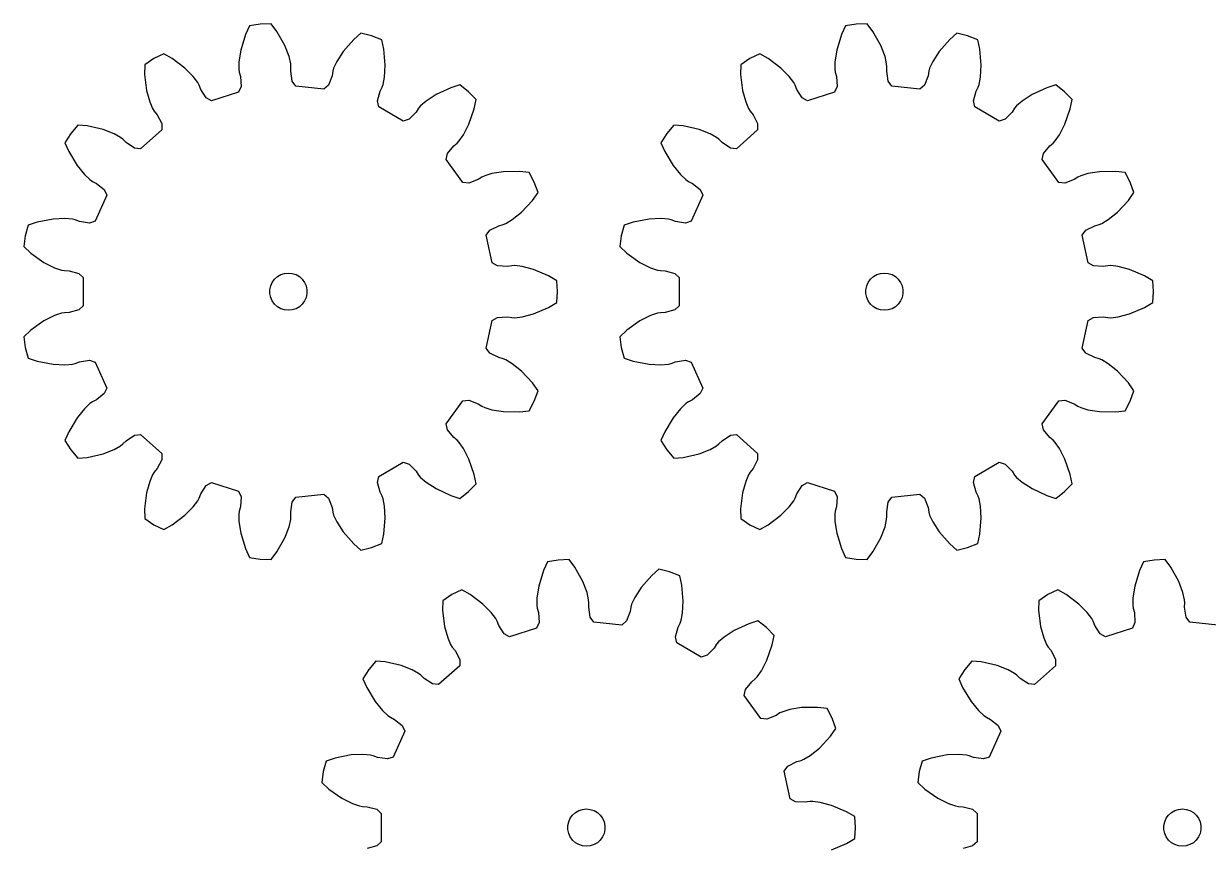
# Model space of a CAD drawing. Extents: x 0 to 187, y 0 to 216.
# Drawn here: x 0 to 95.3, y 149.3 to 215.6 of the extents above; entities that cross this region are included whole.
import ezdxf

# ---------------------------------------------------------------- set-up
doc = ezdxf.new("R2010")
doc.units = 0

msp = doc.modelspace()

# ---------------------------------------------------------------- linework, layer by layer
for p, q in [((18.164, 215.389), (17.84, 214.69)), ((19.032, 215.542), (18.164, 215.389)), ((19.913, 215.573), (19.032, 215.542)), ((20.375, 214.956), (19.913, 215.573)), ((66.104, 215.389), (65.78, 214.69)), ((66.972, 215.542), (66.104, 215.389)), ((67.853, 215.573), (66.972, 215.542)), ((68.315, 214.956), (67.853, 215.573)), ((17.84, 214.69), (17.462, 213.444)), ((21.004, 213.816), (20.375, 214.956)), ((27.128, 214.814), (26.548, 214.308)), ((27.983, 214.601), (27.128, 214.814)), ((28.8, 214.271), (27.983, 214.601)), ((65.78, 214.69), (65.402, 213.444)), ((68.944, 213.816), (68.315, 214.956)), ((75.068, 214.814), (74.488, 214.308)), ((75.923, 214.601), (75.068, 214.814)), ((76.74, 214.271), (75.923, 214.601)), ((21.342, 212.93), (21.004, 213.816)), ((26.548, 214.308), (25.696, 213.323)), ((28.972, 213.52), (28.8, 214.271)), ((29.083, 212.223), (28.972, 213.52)), ((69.282, 212.93), (68.944, 213.816)), ((74.488, 214.308), (73.636, 213.323)), ((76.912, 213.52), (76.74, 214.271)), ((77.023, 212.223), (76.912, 213.52)), ((10.472, 212.76), (9.742, 212.268)), ((11.264, 213.147), (10.472, 212.76)), ((11.937, 212.772), (11.264, 213.147)), ((12.975, 211.986), (11.937, 212.772)), ((17.316, 212.506), (17.307, 211.91)), ((17.462, 213.444), (17.316, 212.506)), ((21.475, 212.348), (21.342, 212.93)), ((25.181, 212.526), (24.93, 211.985)), ((25.696, 213.323), (25.181, 212.526)), ((58.412, 212.76), (57.681, 212.268)), ((59.204, 213.147), (58.412, 212.76)), ((59.877, 212.772), (59.204, 213.147)), ((60.915, 211.986), (59.877, 212.772)), ((65.256, 212.506), (65.246, 211.91)), ((65.402, 213.444), (65.256, 212.506)), ((69.415, 212.348), (69.282, 212.93)), ((73.121, 212.526), (72.87, 211.985)), ((73.636, 213.323), (73.121, 212.526)), ((9.742, 212.268), (9.73, 211.498)), ((13.645, 211.314), (12.975, 211.986)), ((17.307, 211.91), (17.337, 211.669)), ((17.337, 211.669), (17.432, 211.315)), ((21.496, 212.106), (21.475, 212.348)), ((21.476, 211.74), (21.496, 212.106)), ((21.595, 210.948), (21.476, 211.74)), ((24.859, 211.753), (24.803, 211.39)), ((24.93, 211.985), (24.859, 211.753)), ((29.031, 211.275), (29.083, 212.223)), ((57.681, 212.268), (57.67, 211.498)), ((61.585, 211.314), (60.915, 211.986)), ((65.246, 211.91), (65.276, 211.669)), ((65.276, 211.669), (65.372, 211.315)), ((69.436, 212.106), (69.415, 212.348)), ((69.416, 211.74), (69.436, 212.106)), ((69.535, 210.948), (69.416, 211.74)), ((72.799, 211.753), (72.742, 211.39)), ((72.87, 211.985), (72.799, 211.753)), ((76.971, 211.275), (77.023, 212.223)), ((9.73, 211.498), (9.891, 210.206)), ((14.003, 210.837), (13.645, 211.314)), ((14.12, 210.624), (14.003, 210.837)), ((14.251, 210.281), (14.12, 210.624)), ((17.432, 211.315), (17.481, 210.515)), ((21.887, 210.546), (21.595, 210.948)), ((24.522, 210.64), (24.152, 210.308)), ((24.803, 211.39), (24.522, 210.64)), ((28.837, 210.46), (28.916, 210.69)), ((28.916, 210.69), (29.031, 211.275)), ((35.084, 210.643), (34.348, 210.416)), ((35.778, 210.101), (35.084, 210.643)), ((57.67, 211.498), (57.831, 210.206)), ((61.942, 210.837), (61.585, 211.314)), ((62.06, 210.624), (61.942, 210.837)), ((62.191, 210.281), (62.06, 210.624)), ((65.372, 211.315), (65.421, 210.515)), ((69.827, 210.546), (69.535, 210.948)), ((72.461, 210.64), (72.092, 210.308)), ((72.742, 211.39), (72.461, 210.64)), ((76.776, 210.46), (76.856, 210.69)), ((76.856, 210.69), (76.971, 211.275)), ((83.024, 210.643), (82.287, 210.416)), ((83.718, 210.101), (83.024, 210.643)), ((9.891, 210.206), (10.139, 209.289)), ((14.682, 209.606), (14.251, 210.281)), ((17.278, 210.062), (15.112, 209.358)), ((17.481, 210.515), (17.278, 210.062)), ((24.152, 210.308), (21.887, 210.546)), ((28.456, 209.362), (28.67, 210.134)), ((28.67, 210.134), (28.837, 210.46)), ((33.169, 209.864), (32.374, 209.345)), ((34.348, 210.416), (33.169, 209.864)), ((36.39, 209.467), (35.778, 210.101)), ((57.831, 210.206), (58.078, 209.289)), ((62.622, 209.606), (62.191, 210.281)), ((65.218, 210.062), (63.052, 209.358)), ((65.421, 210.515), (65.218, 210.062)), ((72.092, 210.308), (69.827, 210.546)), ((76.396, 209.362), (76.609, 210.134)), ((76.609, 210.134), (76.776, 210.46)), ((81.109, 209.864), (80.314, 209.345)), ((82.287, 210.416), (81.109, 209.864)), ((84.33, 209.467), (83.718, 210.101)), ((10.139, 209.289), (10.373, 208.741)), ((10.373, 208.741), (10.499, 208.533)), ((15.112, 209.358), (14.682, 209.606)), ((28.56, 208.876), (28.456, 209.362)), ((30.532, 207.737), (28.56, 208.876)), ((31.766, 208.769), (31.567, 208.461)), ((31.925, 208.953), (31.766, 208.769)), ((32.374, 209.345), (31.925, 208.953)), ((35.815, 207.481), (36.242, 208.711)), ((36.242, 208.711), (36.39, 209.467)), ((58.078, 209.289), (58.313, 208.741)), ((58.313, 208.741), (58.438, 208.533)), ((63.052, 209.358), (62.622, 209.606)), ((76.5, 208.876), (76.396, 209.362)), ((78.472, 207.737), (76.5, 208.876)), ((79.705, 208.769), (79.506, 208.461)), ((79.865, 208.953), (79.705, 208.769)), ((80.314, 209.345), (79.865, 208.953)), ((83.755, 207.481), (84.181, 208.711)), ((84.181, 208.711), (84.33, 209.467)), ((10.499, 208.533), (10.73, 208.249)), ((10.73, 208.249), (11.099, 207.538)), ((31.005, 207.89), (30.532, 207.737)), ((31.567, 208.461), (31.005, 207.89)), ((58.438, 208.533), (58.669, 208.249)), ((58.669, 208.249), (59.039, 207.538)), ((78.944, 207.89), (78.472, 207.737)), ((79.506, 208.461), (78.944, 207.89)), ((4.35, 207.413), (3.783, 206.738)), ((5.117, 207.344), (4.35, 207.413)), ((6.385, 207.049), (5.117, 207.344)), ((7.27, 206.707), (6.385, 207.049)), ((11.099, 207.041), (9.407, 205.517)), ((11.099, 207.538), (11.099, 207.041)), ((35.383, 206.636), (35.815, 207.481)), ((52.29, 207.413), (51.723, 206.738)), ((53.057, 207.344), (52.29, 207.413)), ((54.325, 207.049), (53.057, 207.344)), ((55.21, 206.707), (54.325, 207.049)), ((59.039, 207.041), (57.346, 205.517)), ((59.039, 207.538), (59.039, 207.041)), ((83.322, 206.636), (83.755, 207.481)), ((3.783, 206.738), (3.317, 205.991)), ((3.317, 205.991), (3.619, 205.282)), ((7.791, 206.417), (7.27, 206.707)), ((7.985, 206.27), (7.791, 206.417)), ((8.244, 206.01), (7.985, 206.27)), ((8.912, 205.568), (8.244, 206.01)), ((34.588, 205.741), (34.873, 205.971)), ((34.873, 205.971), (35.04, 206.149)), ((35.04, 206.149), (35.383, 206.636)), ((51.723, 206.738), (51.256, 205.991)), ((51.256, 205.991), (51.559, 205.282)), ((55.731, 206.417), (55.21, 206.707)), ((55.925, 206.27), (55.731, 206.417)), ((56.184, 206.01), (55.925, 206.27)), ((56.852, 205.568), (56.184, 206.01)), ((82.528, 205.741), (82.813, 205.971)), ((82.813, 205.971), (82.979, 206.149)), ((82.979, 206.149), (83.322, 206.636)), ((3.619, 205.282), (4.292, 204.168)), ((9.407, 205.517), (8.912, 205.568)), ((33.976, 204.636), (34.079, 205.122)), ((34.079, 205.122), (34.588, 205.741)), ((51.559, 205.282), (52.232, 204.168)), ((57.346, 205.517), (56.852, 205.568)), ((81.916, 204.636), (82.019, 205.122)), ((82.019, 205.122), (82.528, 205.741)), ((4.292, 204.168), (4.891, 203.431)), ((35.314, 202.794), (33.976, 204.636)), ((52.232, 204.168), (52.83, 203.431)), ((83.254, 202.794), (81.916, 204.636)), ((4.891, 203.431), (5.327, 203.026)), ((5.327, 203.026), (5.527, 202.886)), ((36.554, 203.035), (35.809, 202.741)), ((36.861, 203.235), (36.554, 203.035)), ((37.082, 203.338), (36.861, 203.235)), ((37.651, 203.514), (37.082, 203.338)), ((38.588, 203.664), (37.651, 203.514)), ((39.89, 203.689), (38.588, 203.664)), ((40.655, 203.597), (39.89, 203.689)), ((41.068, 202.819), (40.655, 203.597)), ((52.83, 203.431), (53.267, 203.026)), ((53.267, 203.026), (53.467, 202.886)), ((84.494, 203.035), (83.748, 202.741)), ((84.801, 203.235), (84.494, 203.035)), ((85.021, 203.338), (84.801, 203.235)), ((85.591, 203.514), (85.021, 203.338)), ((86.528, 203.664), (85.591, 203.514)), ((87.83, 203.689), (86.528, 203.664)), ((88.595, 203.597), (87.83, 203.689)), ((89.008, 202.819), (88.595, 203.597)), ((5.527, 202.886), (5.854, 202.721)), ((5.854, 202.721), (6.481, 202.222)), ((6.481, 202.222), (6.682, 201.767)), ((35.809, 202.741), (35.314, 202.794)), ((41.37, 201.991), (41.068, 202.819)), ((53.467, 202.886), (53.794, 202.721)), ((53.794, 202.721), (54.421, 202.222)), ((54.421, 202.222), (54.622, 201.767)), ((83.748, 202.741), (83.254, 202.794)), ((89.31, 201.991), (89.008, 202.819)), ((6.682, 201.767), (5.756, 199.687)), ((40.037, 200.411), (40.927, 201.361)), ((40.927, 201.361), (41.37, 201.991)), ((54.622, 201.767), (53.696, 199.687)), ((87.977, 200.411), (88.867, 201.361)), ((88.867, 201.361), (89.31, 201.991)), ((39.298, 199.815), (40.037, 200.411)), ((87.238, 199.815), (87.977, 200.411)), ((0.366, 199.363), (0.123, 198.516)), ((1.094, 199.612), (0.366, 199.363)), ((2.373, 199.858), (1.094, 199.612)), ((3.321, 199.905), (2.373, 199.858)), ((3.915, 199.852), (3.321, 199.905)), ((4.151, 199.797), (3.915, 199.852)), ((4.493, 199.665), (4.151, 199.797)), ((5.284, 199.533), (4.493, 199.665)), ((5.756, 199.687), (5.284, 199.533)), ((37.491, 198.962), (38.208, 199.32)), ((38.208, 199.32), (38.562, 199.414)), ((38.562, 199.414), (38.786, 199.509)), ((38.786, 199.509), (39.298, 199.815)), ((48.305, 199.363), (48.062, 198.516)), ((49.034, 199.612), (48.305, 199.363)), ((50.313, 199.858), (49.034, 199.612)), ((51.26, 199.905), (50.313, 199.858)), ((51.854, 199.852), (51.26, 199.905)), ((52.091, 199.797), (51.854, 199.852)), ((52.433, 199.665), (52.091, 199.797)), ((53.223, 199.533), (52.433, 199.665)), ((53.696, 199.687), (53.223, 199.533)), ((85.431, 198.962), (86.148, 199.32)), ((86.148, 199.32), (86.502, 199.414)), ((86.502, 199.414), (86.726, 199.509)), ((86.726, 199.509), (87.238, 199.815)), ((0.123, 198.516), (0, 197.643)), ((37.199, 198.56), (37.491, 198.962)), ((37.673, 196.333), (37.199, 198.56)), ((48.062, 198.516), (47.94, 197.643)), ((85.139, 198.56), (85.431, 198.962)), ((85.613, 196.333), (85.139, 198.56)), ((0, 197.643), (0.564, 197.119)), ((47.94, 197.643), (48.504, 197.119)), ((0.564, 197.119), (1.632, 196.374)), ((1.632, 196.374), (2.479, 195.945)), ((38.103, 196.084), (37.673, 196.333)), ((48.504, 197.119), (49.572, 196.374)), ((49.572, 196.374), (50.419, 195.945)), ((86.043, 196.084), (85.613, 196.333)), ((2.479, 195.945), (3.043, 195.752)), ((3.043, 195.752), (3.282, 195.706)), ((3.282, 195.706), (3.648, 195.688)), ((3.648, 195.688), (4.424, 195.487)), ((4.424, 195.487), (4.793, 195.154)), ((20.413, 195.229), (20.685, 195.386)), ((20.685, 195.386), (20.983, 195.482)), ((20.983, 195.482), (21.295, 195.515)), ((21.295, 195.515), (21.607, 195.482)), ((21.607, 195.482), (21.905, 195.386)), ((21.905, 195.386), (22.176, 195.229)), ((38.904, 196.048), (38.103, 196.084)), ((39.265, 196.106), (38.904, 196.048)), ((39.509, 196.111), (39.265, 196.106)), ((40.101, 196.04), (39.509, 196.111)), ((41.018, 195.796), (40.101, 196.04)), ((42.217, 195.29), (41.018, 195.796)), ((50.419, 195.945), (50.983, 195.752)), ((50.983, 195.752), (51.222, 195.706)), ((51.222, 195.706), (51.588, 195.688)), ((51.588, 195.688), (52.363, 195.487)), ((52.363, 195.487), (52.732, 195.154)), ((68.353, 195.229), (68.624, 195.386)), ((68.624, 195.386), (68.923, 195.482)), ((68.923, 195.482), (69.234, 195.515)), ((69.234, 195.515), (69.546, 195.482)), ((69.546, 195.482), (69.845, 195.386)), ((69.845, 195.386), (70.116, 195.229)), ((86.843, 196.048), (86.043, 196.084)), ((87.205, 196.106), (86.843, 196.048)), ((87.448, 196.111), (87.205, 196.106)), ((88.04, 196.04), (87.448, 196.111)), ((88.958, 195.796), (88.04, 196.04)), ((90.157, 195.29), (88.958, 195.796)), ((4.793, 195.154), (4.793, 192.877)), ((19.803, 194.172), (19.868, 194.479)), ((19.868, 194.479), (19.996, 194.765)), ((19.996, 194.765), (20.18, 195.019)), ((20.18, 195.019), (20.413, 195.229)), ((22.176, 195.229), (22.409, 195.019)), ((22.409, 195.019), (22.594, 194.765)), ((22.594, 194.765), (22.721, 194.479)), ((22.721, 194.479), (22.786, 194.172)), ((42.878, 194.894), (42.217, 195.29)), ((42.94, 194.015), (42.878, 194.894)), ((52.732, 195.154), (52.732, 192.877)), ((67.743, 194.172), (67.808, 194.479)), ((67.808, 194.479), (67.935, 194.765)), ((67.935, 194.765), (68.12, 195.019)), ((68.12, 195.019), (68.353, 195.229)), ((70.116, 195.229), (70.349, 195.019)), ((70.349, 195.019), (70.534, 194.765)), ((70.534, 194.765), (70.661, 194.479)), ((70.661, 194.479), (70.726, 194.172)), ((90.818, 194.894), (90.157, 195.29)), ((90.88, 194.015), (90.818, 194.894)), ((19.803, 193.858), (19.803, 194.172)), ((19.868, 193.552), (19.803, 193.858)), ((19.996, 193.265), (19.868, 193.552)), ((22.721, 193.552), (22.594, 193.265)), ((22.786, 193.858), (22.721, 193.552)), ((22.786, 194.172), (22.786, 193.858)), ((42.878, 193.136), (42.94, 194.015)), ((67.743, 193.858), (67.743, 194.172)), ((67.808, 193.552), (67.743, 193.858)), ((67.935, 193.265), (67.808, 193.552)), ((70.661, 193.552), (70.534, 193.265)), ((70.726, 193.858), (70.661, 193.552)), ((70.726, 194.172), (70.726, 193.858)), ((90.818, 193.136), (90.88, 194.015)), ((4.424, 192.544), (3.648, 192.343)), ((4.793, 192.877), (4.424, 192.544)), ((20.18, 193.012), (19.996, 193.265)), ((20.413, 192.802), (20.18, 193.012)), ((20.685, 192.645), (20.413, 192.802)), ((20.983, 192.548), (20.685, 192.645)), ((21.295, 192.515), (20.983, 192.548)), ((21.607, 192.548), (21.295, 192.515)), ((21.905, 192.645), (21.607, 192.548)), ((22.176, 192.802), (21.905, 192.645)), ((22.409, 193.012), (22.176, 192.802)), ((22.594, 193.265), (22.409, 193.012)), ((41.018, 192.235), (42.217, 192.741)), ((42.217, 192.741), (42.878, 193.136)), ((52.363, 192.544), (51.588, 192.343)), ((52.732, 192.877), (52.363, 192.544)), ((68.12, 193.012), (67.935, 193.265)), ((68.353, 192.802), (68.12, 193.012)), ((68.624, 192.645), (68.353, 192.802)), ((68.923, 192.548), (68.624, 192.645)), ((69.234, 192.515), (68.923, 192.548)), ((69.546, 192.548), (69.234, 192.515)), ((69.845, 192.645), (69.546, 192.548)), ((70.116, 192.802), (69.845, 192.645)), ((70.349, 193.012), (70.116, 192.802)), ((70.534, 193.265), (70.349, 193.012)), ((88.958, 192.235), (90.157, 192.741)), ((90.157, 192.741), (90.818, 193.136)), ((1.632, 191.656), (0.564, 190.912)), ((2.479, 192.085), (1.632, 191.656)), ((3.043, 192.278), (2.479, 192.085)), ((3.282, 192.324), (3.043, 192.278)), ((3.648, 192.343), (3.282, 192.324)), ((37.199, 189.471), (37.673, 191.698)), ((37.673, 191.698), (38.103, 191.947)), ((38.103, 191.947), (38.904, 191.982)), ((38.904, 191.982), (39.265, 191.924)), ((39.265, 191.924), (39.509, 191.92)), ((39.509, 191.92), (40.101, 191.991)), ((40.101, 191.991), (41.018, 192.235)), ((49.572, 191.656), (48.504, 190.912)), ((50.419, 192.085), (49.572, 191.656)), ((50.983, 192.278), (50.419, 192.085)), ((51.222, 192.324), (50.983, 192.278)), ((51.588, 192.343), (51.222, 192.324)), ((85.139, 189.471), (85.613, 191.698)), ((85.613, 191.698), (86.043, 191.947)), ((86.043, 191.947), (86.843, 191.982)), ((86.843, 191.982), (87.205, 191.924)), ((87.205, 191.924), (87.448, 191.92)), ((87.448, 191.92), (88.04, 191.991)), ((88.04, 191.991), (88.958, 192.235)), ((0.564, 190.912), (0, 190.388)), ((48.504, 190.912), (47.94, 190.388)), ((0, 190.388), (0.123, 189.515)), ((47.94, 190.388), (48.062, 189.515)), ((0.123, 189.515), (0.366, 188.668)), ((37.491, 189.068), (37.199, 189.471)), ((38.208, 188.71), (37.491, 189.068)), ((38.562, 188.616), (38.208, 188.71)), ((48.062, 189.515), (48.305, 188.668)), ((85.431, 189.068), (85.139, 189.471)), ((86.148, 188.71), (85.431, 189.068)), ((86.502, 188.616), (86.148, 188.71)), ((0.366, 188.668), (1.094, 188.419)), ((1.094, 188.419), (2.373, 188.173)), ((2.373, 188.173), (3.321, 188.125)), ((3.321, 188.125), (3.915, 188.178)), ((3.915, 188.178), (4.151, 188.234)), ((4.151, 188.234), (4.493, 188.366)), ((4.493, 188.366), (5.284, 188.497)), ((5.284, 188.497), (5.756, 188.343)), ((5.756, 188.343), (6.682, 186.263)), ((38.786, 188.522), (38.562, 188.616)), ((39.298, 188.216), (38.786, 188.522)), ((40.037, 187.62), (39.298, 188.216)), ((48.305, 188.668), (49.034, 188.419)), ((49.034, 188.419), (50.313, 188.173)), ((50.313, 188.173), (51.26, 188.125)), ((51.26, 188.125), (51.854, 188.178)), ((51.854, 188.178), (52.091, 188.234)), ((52.091, 188.234), (52.433, 188.366)), ((52.433, 188.366), (53.223, 188.497)), ((53.223, 188.497), (53.696, 188.343)), ((53.696, 188.343), (54.622, 186.263)), ((86.726, 188.522), (86.502, 188.616)), ((87.238, 188.216), (86.726, 188.522)), ((87.977, 187.62), (87.238, 188.216)), ((40.927, 186.669), (40.037, 187.62)), ((88.867, 186.669), (87.977, 187.62)), ((6.682, 186.263), (6.481, 185.809)), ((41.37, 186.039), (40.927, 186.669)), ((41.068, 185.211), (41.37, 186.039)), ((54.622, 186.263), (54.421, 185.809)), ((89.31, 186.039), (88.867, 186.669)), ((89.008, 185.211), (89.31, 186.039)), ((5.327, 185.005), (4.891, 184.599)), ((5.527, 185.144), (5.327, 185.005)), ((5.854, 185.31), (5.527, 185.144)), ((6.481, 185.809), (5.854, 185.31)), ((33.976, 183.394), (35.314, 185.237)), ((35.314, 185.237), (35.809, 185.289)), ((35.809, 185.289), (36.554, 184.996)), ((36.554, 184.996), (36.861, 184.796)), ((40.655, 184.433), (41.068, 185.211)), ((53.267, 185.005), (52.83, 184.599)), ((53.467, 185.144), (53.267, 185.005)), ((53.794, 185.31), (53.467, 185.144)), ((54.421, 185.809), (53.794, 185.31)), ((81.916, 183.394), (83.254, 185.237)), ((83.254, 185.237), (83.748, 185.289)), ((83.748, 185.289), (84.494, 184.996)), ((84.494, 184.996), (84.801, 184.796)), ((88.595, 184.433), (89.008, 185.211)), ((4.891, 184.599), (4.292, 183.863)), ((36.861, 184.796), (37.082, 184.692)), ((37.082, 184.692), (37.651, 184.517)), ((37.651, 184.517), (38.588, 184.367)), ((38.588, 184.367), (39.89, 184.341)), ((39.89, 184.341), (40.655, 184.433)), ((52.83, 184.599), (52.232, 183.863)), ((84.801, 184.796), (85.021, 184.692)), ((85.021, 184.692), (85.591, 184.517)), ((85.591, 184.517), (86.528, 184.367)), ((86.528, 184.367), (87.83, 184.341)), ((87.83, 184.341), (88.595, 184.433)), ((4.292, 183.863), (3.619, 182.748)), ((34.079, 182.908), (33.976, 183.394)), ((52.232, 183.863), (51.559, 182.748)), ((82.019, 182.908), (81.916, 183.394)), ((3.619, 182.748), (3.317, 182.04)), ((3.317, 182.04), (3.783, 181.293)), ((7.985, 181.761), (8.244, 182.02)), ((8.244, 182.02), (8.912, 182.462)), ((8.912, 182.462), (9.407, 182.514)), ((9.407, 182.514), (11.099, 180.99)), ((34.588, 182.29), (34.079, 182.908)), ((34.873, 182.06), (34.588, 182.29)), ((35.04, 181.882), (34.873, 182.06)), ((51.559, 182.748), (51.256, 182.04)), ((51.256, 182.04), (51.723, 181.293)), ((55.925, 181.761), (56.184, 182.02)), ((56.184, 182.02), (56.852, 182.462)), ((56.852, 182.462), (57.346, 182.514)), ((57.346, 182.514), (59.039, 180.99)), ((82.528, 182.29), (82.019, 182.908)), ((82.813, 182.06), (82.528, 182.29)), ((82.979, 181.882), (82.813, 182.06)), ((3.783, 181.293), (4.35, 180.618)), ((6.385, 180.982), (7.27, 181.324)), ((7.27, 181.324), (7.791, 181.614)), ((7.791, 181.614), (7.985, 181.761)), ((35.383, 181.394), (35.04, 181.882)), ((35.815, 180.55), (35.383, 181.394)), ((51.723, 181.293), (52.29, 180.618)), ((54.325, 180.982), (55.21, 181.324)), ((55.21, 181.324), (55.731, 181.614)), ((55.731, 181.614), (55.925, 181.761)), ((83.322, 181.394), (82.979, 181.882)), ((83.755, 180.55), (83.322, 181.394)), ((4.35, 180.618), (5.117, 180.686)), ((5.117, 180.686), (6.385, 180.982)), ((11.099, 180.493), (10.73, 179.782)), ((11.099, 180.99), (11.099, 180.493)), ((28.56, 179.155), (30.532, 180.293)), ((30.532, 180.293), (31.005, 180.14)), ((31.005, 180.14), (31.567, 179.569)), ((36.242, 179.319), (35.815, 180.55)), ((52.29, 180.618), (53.057, 180.686)), ((53.057, 180.686), (54.325, 180.982)), ((59.039, 180.493), (58.669, 179.782)), ((59.039, 180.99), (59.039, 180.493)), ((76.5, 179.155), (78.472, 180.293)), ((78.472, 180.293), (78.944, 180.14)), ((78.944, 180.14), (79.506, 179.569)), ((84.181, 179.319), (83.755, 180.55)), ((10.373, 179.289), (10.139, 178.741)), ((10.499, 179.498), (10.373, 179.289)), ((10.73, 179.782), (10.499, 179.498)), ((28.456, 178.669), (28.56, 179.155)), ((31.567, 179.569), (31.766, 179.261)), ((31.766, 179.261), (31.925, 179.077)), ((36.39, 178.564), (36.242, 179.319)), ((58.313, 179.289), (58.078, 178.741)), ((58.438, 179.498), (58.313, 179.289)), ((58.669, 179.782), (58.438, 179.498)), ((76.396, 178.669), (76.5, 179.155)), ((79.506, 179.569), (79.705, 179.261)), ((79.705, 179.261), (79.865, 179.077)), ((84.33, 178.564), (84.181, 179.319)), ((10.139, 178.741), (9.891, 177.825)), ((14.251, 177.749), (14.682, 178.425)), ((14.682, 178.425), (15.112, 178.673)), ((15.112, 178.673), (17.278, 177.969)), ((28.67, 177.896), (28.456, 178.669)), ((31.925, 179.077), (32.374, 178.685)), ((32.374, 178.685), (33.169, 178.167)), ((35.778, 177.93), (36.39, 178.564)), ((58.078, 178.741), (57.831, 177.825)), ((62.191, 177.749), (62.622, 178.425)), ((62.622, 178.425), (63.052, 178.673)), ((63.052, 178.673), (65.218, 177.969)), ((76.609, 177.896), (76.396, 178.669)), ((79.865, 179.077), (80.314, 178.685)), ((80.314, 178.685), (81.109, 178.167)), ((83.718, 177.93), (84.33, 178.564)), ((9.891, 177.825), (9.73, 176.533)), ((14.003, 177.194), (14.12, 177.407)), ((14.12, 177.407), (14.251, 177.749)), ((17.278, 177.969), (17.481, 177.515)), ((17.481, 177.515), (17.432, 176.715)), ((21.595, 177.083), (21.887, 177.485)), ((21.887, 177.485), (24.152, 177.723)), ((24.152, 177.723), (24.522, 177.39)), ((24.522, 177.39), (24.803, 176.64)), ((28.837, 177.57), (28.67, 177.896)), ((28.916, 177.34), (28.837, 177.57)), ((29.031, 176.755), (28.916, 177.34)), ((33.169, 178.167), (34.348, 177.614)), ((34.348, 177.614), (35.084, 177.387)), ((35.084, 177.387), (35.778, 177.93)), ((57.831, 177.825), (57.67, 176.533)), ((61.942, 177.194), (62.06, 177.407)), ((62.06, 177.407), (62.191, 177.749)), ((65.218, 177.969), (65.421, 177.515)), ((65.421, 177.515), (65.372, 176.715)), ((69.535, 177.083), (69.827, 177.485)), ((69.827, 177.485), (72.092, 177.723)), ((72.092, 177.723), (72.461, 177.39)), ((72.461, 177.39), (72.742, 176.64)), ((76.776, 177.57), (76.609, 177.896)), ((76.856, 177.34), (76.776, 177.57)), ((76.971, 176.755), (76.856, 177.34)), ((81.109, 178.167), (82.287, 177.614)), ((82.287, 177.614), (83.024, 177.387)), ((83.024, 177.387), (83.718, 177.93)), ((9.73, 176.533), (9.742, 175.763)), ((12.975, 176.044), (13.645, 176.717)), ((13.645, 176.717), (14.003, 177.194)), ((17.337, 176.362), (17.307, 176.12)), ((17.432, 176.715), (17.337, 176.362)), ((21.476, 176.29), (21.595, 177.083)), ((21.496, 175.924), (21.476, 176.29)), ((24.803, 176.64), (24.859, 176.278)), ((29.083, 175.808), (29.031, 176.755)), ((57.67, 176.533), (57.681, 175.763)), ((60.915, 176.044), (61.585, 176.717)), ((61.585, 176.717), (61.942, 177.194)), ((65.276, 176.362), (65.246, 176.12)), ((65.372, 176.715), (65.276, 176.362)), ((69.416, 176.29), (69.535, 177.083)), ((69.436, 175.924), (69.416, 176.29)), ((72.742, 176.64), (72.799, 176.278)), ((77.023, 175.808), (76.971, 176.755)), ((9.742, 175.763), (10.472, 175.27)), ((11.937, 175.259), (12.975, 176.044)), ((17.307, 176.12), (17.316, 175.524)), ((17.316, 175.524), (17.462, 174.586)), ((21.342, 175.101), (21.475, 175.682)), ((21.475, 175.682), (21.496, 175.924)), ((24.859, 176.278), (24.93, 176.045)), ((24.93, 176.045), (25.181, 175.504)), ((25.181, 175.504), (25.696, 174.707)), ((28.972, 174.51), (29.083, 175.808)), ((57.681, 175.763), (58.412, 175.27)), ((59.877, 175.259), (60.915, 176.044)), ((65.246, 176.12), (65.256, 175.524)), ((65.256, 175.524), (65.402, 174.586)), ((69.282, 175.101), (69.415, 175.682)), ((69.415, 175.682), (69.436, 175.924)), ((72.799, 176.278), (72.87, 176.045)), ((72.87, 176.045), (73.121, 175.504)), ((73.121, 175.504), (73.636, 174.707)), ((76.912, 174.51), (77.023, 175.808)), ((10.472, 175.27), (11.264, 174.884)), ((11.264, 174.884), (11.937, 175.259)), ((17.462, 174.586), (17.84, 173.34)), ((21.004, 174.214), (21.342, 175.101)), ((25.696, 174.707), (26.548, 173.723)), ((28.8, 173.76), (28.972, 174.51)), ((58.412, 175.27), (59.204, 174.884)), ((59.204, 174.884), (59.877, 175.259)), ((65.402, 174.586), (65.78, 173.34)), ((68.944, 174.214), (69.282, 175.101)), ((73.636, 174.707), (74.488, 173.723)), ((76.74, 173.76), (76.912, 174.51)), ((20.375, 173.074), (21.004, 174.214)), ((26.548, 173.723), (27.128, 173.216)), ((27.128, 173.216), (27.983, 173.43)), ((27.983, 173.43), (28.8, 173.76)), ((68.315, 173.074), (68.944, 174.214)), ((74.488, 173.723), (75.068, 173.216)), ((75.068, 173.216), (75.923, 173.43)), ((75.923, 173.43), (76.74, 173.76)), ((17.84, 173.34), (18.164, 172.642)), ((18.164, 172.642), (19.032, 172.489)), ((19.032, 172.489), (19.913, 172.458)), ((19.913, 172.458), (20.375, 173.074)), ((65.78, 173.34), (66.104, 172.642)), ((66.104, 172.642), (66.972, 172.489)), ((66.972, 172.489), (67.853, 172.458)), ((67.853, 172.458), (68.315, 173.074)), ((41.81, 171.576), (41.432, 170.33)), ((42.134, 172.274), (41.81, 171.576)), ((43.002, 172.427), (42.134, 172.274)), ((43.883, 172.458), (43.002, 172.427)), ((44.345, 171.842), (43.883, 172.458)), ((44.974, 170.702), (44.345, 171.842)), ((51.098, 171.7), (50.518, 171.193)), ((51.953, 171.486), (51.098, 171.7)), ((89.75, 171.576), (89.372, 170.33)), ((90.074, 172.274), (89.75, 171.576)), ((90.942, 172.427), (90.074, 172.274)), ((91.822, 172.458), (90.942, 172.427)), ((92.285, 171.842), (91.822, 172.458)), ((92.914, 170.702), (92.285, 171.842)), ((45.312, 169.815), (44.974, 170.702)), ((50.518, 171.193), (49.666, 170.209)), ((52.77, 171.156), (51.953, 171.486)), ((52.942, 170.406), (52.77, 171.156)), ((93.252, 169.815), (92.914, 170.702)), ((34.442, 169.646), (33.712, 169.153)), ((35.234, 170.032), (34.442, 169.646)), ((35.907, 169.657), (35.234, 170.032)), ((36.945, 168.872), (35.907, 169.657)), ((41.432, 170.33), (41.286, 169.392)), ((45.445, 169.234), (45.312, 169.815)), ((49.666, 170.209), (49.151, 169.412)), ((53.053, 169.108), (52.942, 170.406)), ((82.382, 169.646), (81.651, 169.153)), ((83.174, 170.032), (82.382, 169.646)), ((83.847, 169.657), (83.174, 170.032)), ((84.885, 168.872), (83.847, 169.657)), ((89.372, 170.33), (89.225, 169.392)), ((93.385, 169.234), (93.252, 169.815)), ((33.712, 169.153), (33.7, 168.383)), ((37.615, 168.199), (36.945, 168.872)), ((41.286, 169.392), (41.276, 168.796)), ((41.276, 168.796), (41.307, 168.554)), ((45.466, 168.992), (45.445, 169.234)), ((45.446, 168.626), (45.466, 168.992)), ((48.9, 168.871), (48.829, 168.638)), ((49.151, 169.412), (48.9, 168.871)), ((53.001, 168.161), (53.053, 169.108)), ((81.651, 169.153), (81.639, 168.383)), ((85.555, 168.199), (84.885, 168.872)), ((89.225, 169.392), (89.216, 168.796)), ((89.216, 168.796), (89.246, 168.554)), ((93.405, 168.992), (93.385, 169.234)), ((93.386, 168.626), (93.405, 168.992)), ((33.7, 168.383), (33.861, 167.091)), ((37.973, 167.722), (37.615, 168.199)), ((38.09, 167.509), (37.973, 167.722)), ((41.307, 168.554), (41.402, 168.201)), ((41.402, 168.201), (41.451, 167.401)), ((45.565, 167.833), (45.446, 168.626)), ((45.857, 167.431), (45.565, 167.833)), ((48.773, 168.276), (48.492, 167.526)), ((48.829, 168.638), (48.773, 168.276)), ((52.886, 167.576), (53.001, 168.161)), ((81.639, 168.383), (81.801, 167.091)), ((85.912, 167.722), (85.555, 168.199)), ((86.03, 167.509), (85.912, 167.722)), ((89.246, 168.554), (89.342, 168.201)), ((89.342, 168.201), (89.39, 167.401)), ((93.504, 167.833), (93.386, 168.626)), ((93.797, 167.431), (93.504, 167.833)), ((33.861, 167.091), (34.109, 166.175)), ((38.221, 167.167), (38.09, 167.509)), ((38.652, 166.491), (38.221, 167.167)), ((41.248, 166.947), (39.082, 166.243)), ((41.451, 167.401), (41.248, 166.947)), ((48.122, 167.193), (45.857, 167.431)), ((48.492, 167.526), (48.122, 167.193)), ((52.426, 166.247), (52.639, 167.02)), ((52.639, 167.02), (52.807, 167.346)), ((52.807, 167.346), (52.886, 167.576)), ((58.318, 167.302), (57.139, 166.749)), ((59.054, 167.529), (58.318, 167.302)), ((59.748, 166.986), (59.054, 167.529)), ((60.36, 166.352), (59.748, 166.986)), ((81.801, 167.091), (82.048, 166.175)), ((86.161, 167.167), (86.03, 167.509)), ((86.591, 166.491), (86.161, 167.167)), ((89.188, 166.947), (87.022, 166.243)), ((89.39, 167.401), (89.188, 166.947)), ((96.062, 167.193), (93.797, 167.431)), ((34.109, 166.175), (34.343, 165.627)), ((39.082, 166.243), (38.652, 166.491)), ((52.53, 165.761), (52.426, 166.247)), ((55.895, 165.839), (55.735, 165.655)), ((56.344, 166.231), (55.895, 165.839)), ((57.139, 166.749), (56.344, 166.231)), ((60.212, 165.597), (60.36, 166.352)), ((82.048, 166.175), (82.282, 165.627)), ((87.022, 166.243), (86.591, 166.491)), ((34.343, 165.627), (34.468, 165.418)), ((34.468, 165.418), (34.7, 165.134)), ((34.7, 165.134), (35.069, 164.423)), ((54.502, 164.623), (52.53, 165.761)), ((55.536, 165.347), (54.975, 164.776)), ((55.735, 165.655), (55.536, 165.347)), ((59.785, 164.366), (60.212, 165.597)), ((82.282, 165.627), (82.408, 165.418)), ((82.408, 165.418), (82.639, 165.134)), ((82.639, 165.134), (83.009, 164.423)), ((28.32, 164.298), (27.753, 163.623)), ((29.087, 164.23), (28.32, 164.298)), ((30.355, 163.934), (29.087, 164.23)), ((31.24, 163.592), (30.355, 163.934)), ((35.069, 163.926), (33.376, 162.402)), ((35.069, 164.423), (35.069, 163.926)), ((54.975, 164.776), (54.502, 164.623)), ((59.353, 163.522), (59.785, 164.366)), ((76.26, 164.298), (75.693, 163.623)), ((77.027, 164.23), (76.26, 164.298)), ((78.295, 163.934), (77.027, 164.23)), ((79.18, 163.592), (78.295, 163.934)), ((83.008, 163.926), (81.316, 162.402)), ((83.009, 164.423), (83.008, 163.926)), ((27.753, 163.623), (27.286, 162.876)), ((31.761, 163.302), (31.24, 163.592)), ((31.955, 163.155), (31.761, 163.302)), ((32.214, 162.896), (31.955, 163.155)), ((58.843, 162.856), (59.01, 163.034)), ((59.01, 163.034), (59.353, 163.522)), ((75.693, 163.623), (75.226, 162.876)), ((79.701, 163.302), (79.18, 163.592)), ((79.895, 163.155), (79.701, 163.302)), ((80.153, 162.896), (79.895, 163.155)), ((27.286, 162.876), (27.589, 162.168)), ((27.589, 162.168), (28.262, 161.053)), ((32.882, 162.454), (32.214, 162.896)), ((33.376, 162.402), (32.882, 162.454)), ((57.946, 161.522), (58.049, 162.008)), ((58.049, 162.008), (58.558, 162.626)), ((58.558, 162.626), (58.843, 162.856)), ((75.226, 162.876), (75.529, 162.168)), ((75.529, 162.168), (76.201, 161.053)), ((80.822, 162.454), (80.153, 162.896)), ((81.316, 162.402), (80.822, 162.454)), ((28.262, 161.053), (28.86, 160.317)), ((59.284, 159.679), (57.946, 161.522)), ((76.201, 161.053), (76.8, 160.317)), ((28.86, 160.317), (29.297, 159.911)), ((60.831, 160.12), (60.524, 159.92)), ((61.051, 160.224), (60.831, 160.12)), ((61.621, 160.399), (61.051, 160.224)), ((62.558, 160.549), (61.621, 160.399)), ((63.86, 160.575), (62.558, 160.549)), ((64.625, 160.483), (63.86, 160.575)), ((65.038, 159.705), (64.625, 160.483)), ((76.8, 160.317), (77.237, 159.911)), ((29.297, 159.911), (29.497, 159.772)), ((29.497, 159.772), (29.824, 159.606)), ((29.824, 159.606), (30.451, 159.107)), ((59.779, 159.627), (59.284, 159.679)), ((60.524, 159.92), (59.779, 159.627)), ((65.34, 158.877), (65.038, 159.705)), ((77.237, 159.911), (77.437, 159.772)), ((77.437, 159.772), (77.764, 159.606)), ((77.764, 159.606), (78.39, 159.107)), ((30.652, 158.653), (29.726, 156.573)), ((30.451, 159.107), (30.652, 158.653)), ((64.007, 157.296), (64.897, 158.247)), ((64.897, 158.247), (65.34, 158.877)), ((78.592, 158.653), (77.666, 156.573)), ((78.39, 159.107), (78.592, 158.653)), ((63.268, 156.7), (64.007, 157.296)), ((25.064, 156.497), (24.335, 156.248)), ((26.343, 156.743), (25.064, 156.497)), ((27.291, 156.791), (26.343, 156.743)), ((27.884, 156.738), (27.291, 156.791)), ((28.121, 156.682), (27.884, 156.738)), ((28.463, 156.55), (28.121, 156.682)), ((29.254, 156.419), (28.463, 156.55)), ((29.726, 156.573), (29.254, 156.419)), ((62.178, 156.206), (62.532, 156.3)), ((62.532, 156.3), (62.756, 156.394)), ((62.756, 156.394), (63.268, 156.7)), ((73.004, 156.497), (72.275, 156.248)), ((74.282, 156.743), (73.004, 156.497)), ((75.23, 156.791), (74.282, 156.743)), ((75.824, 156.738), (75.23, 156.791)), ((76.061, 156.682), (75.824, 156.738)), ((76.403, 156.55), (76.061, 156.682)), ((77.193, 156.419), (76.403, 156.55)), ((77.666, 156.573), (77.193, 156.419)), ((24.093, 155.401), (23.97, 154.528)), ((24.335, 156.248), (24.093, 155.401)), ((61.169, 155.445), (61.461, 155.848)), ((61.643, 153.218), (61.169, 155.445)), ((61.461, 155.848), (62.178, 156.206)), ((72.032, 155.401), (71.91, 154.528)), ((72.275, 156.248), (72.032, 155.401)), ((23.97, 154.528), (24.534, 154.004)), ((71.91, 154.528), (72.474, 154.004)), ((24.534, 154.004), (25.602, 153.26)), ((72.474, 154.004), (73.542, 153.26)), ((25.602, 153.26), (26.449, 152.831)), ((26.449, 152.831), (27.013, 152.638)), ((27.013, 152.638), (27.252, 152.592)), ((27.252, 152.592), (27.618, 152.573)), ((27.618, 152.573), (28.393, 152.372)), ((62.073, 152.969), (61.643, 153.218)), ((62.873, 152.934), (62.073, 152.969)), ((63.235, 152.992), (62.873, 152.934)), ((63.479, 152.997), (63.235, 152.992)), ((64.07, 152.925), (63.479, 152.997)), ((64.988, 152.681), (64.07, 152.925)), ((66.187, 152.175), (64.988, 152.681)), ((73.542, 153.26), (74.389, 152.831)), ((74.389, 152.831), (74.953, 152.638)), ((74.953, 152.638), (75.192, 152.592)), ((75.192, 152.592), (75.558, 152.573)), ((75.558, 152.573), (76.333, 152.372)), ((28.393, 152.372), (28.762, 152.039)), ((28.762, 152.039), (28.762, 149.762)), ((43.838, 151.364), (43.966, 151.651)), ((43.966, 151.651), (44.15, 151.904)), ((44.15, 151.904), (44.383, 152.114)), ((44.383, 152.114), (44.654, 152.271)), ((44.654, 152.271), (44.953, 152.368)), ((44.953, 152.368), (45.265, 152.401)), ((45.265, 152.401), (45.576, 152.368)), ((45.576, 152.368), (45.875, 152.271)), ((45.875, 152.271), (46.146, 152.114)), ((46.146, 152.114), (46.379, 151.904)), ((46.379, 151.904), (46.564, 151.651)), ((46.564, 151.651), (46.691, 151.364)), ((66.848, 151.78), (66.187, 152.175)), ((66.91, 150.901), (66.848, 151.78)), ((76.333, 152.372), (76.702, 152.039)), ((76.702, 152.039), (76.702, 149.762)), ((91.778, 151.364), (91.905, 151.651)), ((91.905, 151.651), (92.09, 151.904)), ((92.09, 151.904), (92.323, 152.114)), ((92.323, 152.114), (92.594, 152.271)), ((92.594, 152.271), (92.893, 152.368)), ((92.893, 152.368), (93.204, 152.401)), ((93.204, 152.401), (93.516, 152.368)), ((93.516, 152.368), (93.814, 152.271)), ((93.814, 152.271), (94.086, 152.114)), ((94.086, 152.114), (94.319, 151.904)), ((94.319, 151.904), (94.503, 151.651)), ((94.503, 151.651), (94.631, 151.364)), ((43.773, 151.058), (43.838, 151.364)), ((43.773, 150.744), (43.773, 151.058)), ((43.838, 150.437), (43.773, 150.744)), ((46.691, 151.364), (46.756, 151.058)), ((46.756, 150.744), (46.691, 150.437)), ((46.756, 151.058), (46.756, 150.744)), ((66.848, 150.022), (66.91, 150.901)), ((91.713, 151.058), (91.778, 151.364)), ((91.713, 150.744), (91.713, 151.058)), ((91.778, 150.437), (91.713, 150.744)), ((94.631, 151.364), (94.696, 151.058)), ((94.696, 150.744), (94.631, 150.437)), ((94.696, 151.058), (94.696, 150.744)), ((28.762, 149.762), (28.393, 149.429)), ((43.966, 150.151), (43.838, 150.437)), ((44.15, 149.897), (43.966, 150.151)), ((44.383, 149.687), (44.15, 149.897)), ((44.654, 149.53), (44.383, 149.687)), ((46.146, 149.687), (45.875, 149.53)), ((46.379, 149.897), (46.146, 149.687)), ((46.564, 150.151), (46.379, 149.897)), ((46.691, 150.437), (46.564, 150.151)), ((64.988, 149.12), (66.187, 149.626)), ((66.187, 149.626), (66.848, 150.022)), ((76.702, 149.762), (76.333, 149.429)), ((91.905, 150.151), (91.778, 150.437)), ((92.09, 149.897), (91.905, 150.151)), ((92.323, 149.687), (92.09, 149.897)), ((92.594, 149.53), (92.323, 149.687)), ((94.086, 149.687), (93.814, 149.53)), ((94.319, 149.897), (94.086, 149.687)), ((94.503, 150.151), (94.319, 149.897)), ((94.631, 150.437), (94.503, 150.151)), ((28.393, 149.429), (27.618, 149.228)), ((44.953, 149.434), (44.654, 149.53)), ((45.265, 149.401), (44.953, 149.434)), ((45.576, 149.434), (45.265, 149.401)), ((45.875, 149.53), (45.576, 149.434)), ((76.333, 149.429), (75.558, 149.228)), ((92.893, 149.434), (92.594, 149.53)), ((93.204, 149.401), (92.893, 149.434)), ((93.516, 149.434), (93.204, 149.401)), ((93.814, 149.53), (93.516, 149.434))]:
    msp.add_line(p, q)

doc.saveas('drawing.dxf')
